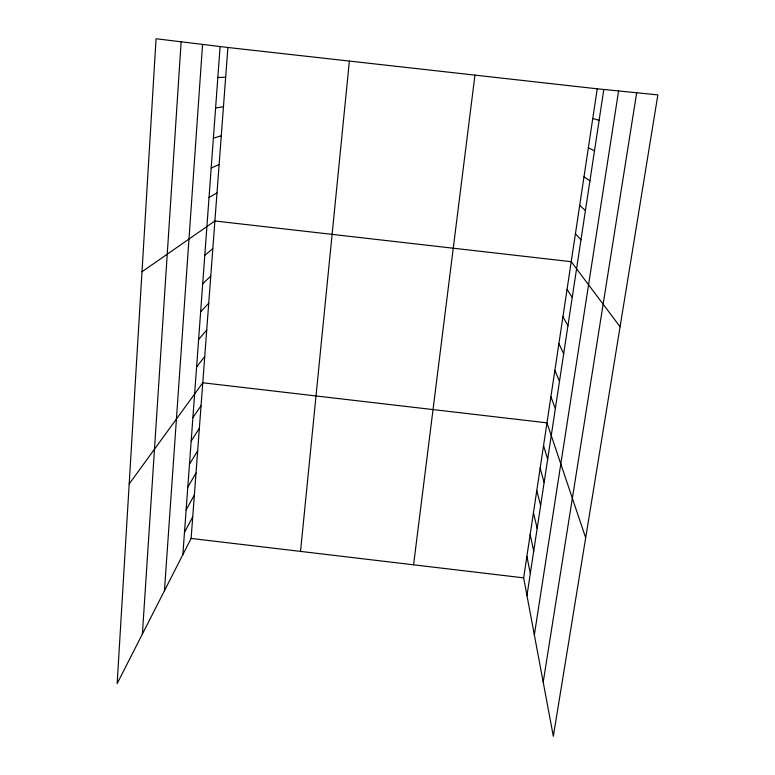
<?xml version="1.0" encoding="UTF-8"?>
<svg xmlns="http://www.w3.org/2000/svg" width="775" height="775" viewBox="0 0 775 775"><rect width="100%" height="100%" fill="white"/><g stroke="black" fill="none" stroke-linecap="round" stroke-linejoin="round"><path stroke-width="1.16" d="M142.387 634.066L181.137 41.802M164.445 590.763L202.566 44.408M182.842 554.677L220.1 46.539M191.115 538.431L227.889 47.488L156.056 38.75L117.141 683.618L191.115 538.431L523.648 577.859L553.34 736.25L657.859 94.889L597.234 88.805L227.889 47.488M300.526 551.403L349.37 61.08M413.579 564.81L474.949 75.127M523.648 577.859L597.234 88.805M526.971 595.558L603.803 89.464M534.343 634.909L618.586 90.946M543.197 682.145L636.672 92.767M184.469 532.406L192.733 516.838M186.126 509.911L194.37 495.031M187.792 487.194L196.017 473.021M189.468 464.244L197.683 450.788M191.173 441.062L199.359 428.343M192.888 417.647L201.064 405.664M129.193 483.968L202.779 382.772L546.976 422.85L585.677 537.802M196.608 366.895L204.736 356.568M198.623 339.489L206.722 330.073M200.657 311.753L208.727 303.267M202.711 283.689L210.761 276.152M204.794 255.295L212.815 248.727M141.99 271.773L214.898 220.982L571.223 261.688L620.068 326.779M209.037 197.46L217 192.907M211.197 168.01L219.122 164.513M213.377 138.202L221.282 135.77M215.595 108.025L223.452 106.698M217.833 77.471L225.661 77.267M592.768 118.488L599.123 120.299M588.361 147.812L594.502 150.737M584.001 176.797L589.94 180.807M579.69 205.423L585.425 210.5M575.428 233.721L580.969 239.833M567.067 289.327L572.231 297.445M562.95 316.655L567.93 325.733M558.891 343.664L563.687 353.681M554.871 370.363L559.492 381.3M550.899 396.752L555.355 408.599M543.546 445.654L547.683 459.129M540.146 468.236L544.137 482.447M536.784 490.594L540.63 505.533M533.452 512.73L537.162 528.385M530.148 534.653L533.733 550.996M526.884 556.363L530.333 573.393"/></g></svg>
